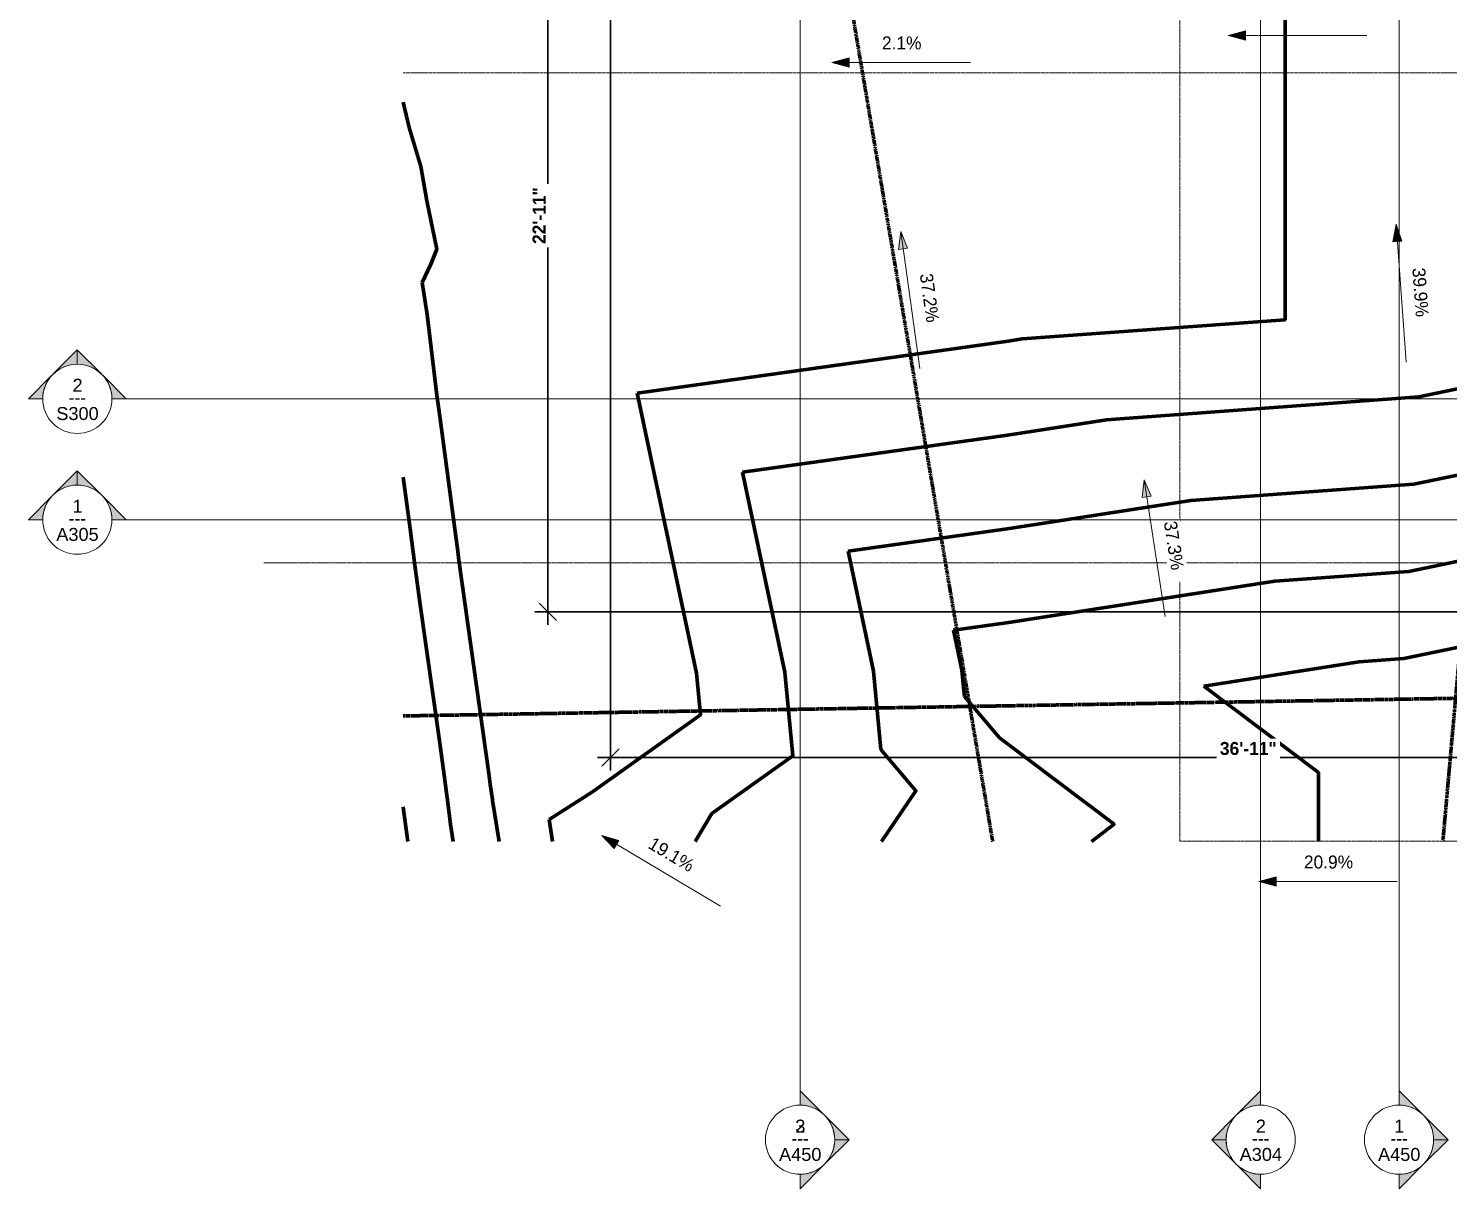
# Model space of a CAD drawing. Header units: inches. Extents: x -3276 to -1807, y 8217 to 9015.
# Drawn here: x -3276.2 to -2783.6, y 8217.5 to 8620 of the extents above; entities that cross this region are included whole.
import ezdxf

# ---------------------------------------------------------------- set-up
doc = ezdxf.new("R2010")
doc.units = ezdxf.units.IN
doc.header["$MEASUREMENT"] = 0
for name, pattern in [('Aligning Line 1_8_', [0.25, 0.125, -0.125]), ('Double Dash 3_8_', [1, 0.375, -0.125, 0.125, -0.125, 0.125, -0.125]), ('Grid Line 1_2_', [0.875, 0.5, -0.125, 0.125, -0.125])]:
    doc.linetypes.add(name, pattern=pattern)
for name, color, linetype, lineweight in [('A-ANNO-DIMS-1', 211, 'Continuous', 30), ('C-PROP-LINE', 91, 'Double Dash 3_8_', 158), ('C-TOPO-MAJR', 7, 'Continuous', 80), ('G-ANNO-DIMS', 111, 'Continuous', 9), ('G-ANNO-SYMB', 111, 'Aligning Line 1_8_', 9), ('G-ANNO-SYMB-1', 111, 'Continuous', 9), ('S-GRID-1', 1, 'Grid Line 1_2_', 9)]:
    doc.layers.add(name, color=color, linetype=linetype, lineweight=lineweight)
doc.styles.add('Arial_2', font='arial.ttf', dxfattribs={"height": 4.5})
doc.styles.add('Century Gothic_1', font='ufonts.com_century-gothic.ttf', dxfattribs={"height": 4.5})
doc.styles.add('Century Gothic_B', font='GOTHICB.TTF', dxfattribs={"height": 4.5})
doc.dimstyles.new('OD__1__Tol__', dxfattribs={"dimscale": 12, "dimtxt": 4.698757, "dimasz": 0.5, "dimexe": 0.375, "dimexo": 0.25, "dimgap": 0.0625, "dimtad": 1, "dimdec": 0, "dimzin": 3, "dimdsep": 46, "dimlunit": 4, "dimtxsty": 'Century Gothic_B', "dimblk1": 'OBLIQUE', "dimblk2": 'OBLIQUE', "dimsah": 1, "dimcen": 0.09, "dimdle": 0.375, "dimazin": 0, "dimtfac": 1, "dimtdec": 4, "dimtix": 1, "dimtmove": 0, "dimatfit": 3, "dimfxl": 1, "dimtvp": 1, "dimtfill": 1, "dimfrac": 2, "dimtolj": 1, "dimtzin": 0, "dimlwd": 30, "dimlwe": 30, "dimarcsym": 2})

# ---------------------------------------------------------------- blocks, each defined once
blk = doc.blocks.new('Family - ___-1399760-FLOOR PLAN - 1ST FLOOR')
at = {"layer": 'C-PROP-LINE'}
blk.add_line((8381.47, 3146.23), (8400.25, 2026.33), dxfattribs=at)
blk = doc.blocks.new('Family - ___-1403739-FLOOR PLAN - 1ST FLOOR')
at = {"layer": 'C-PROP-LINE'}
blk.add_line((8930.35, 2732.95), (8337.93, 2785.6), dxfattribs=at)
blk = doc.blocks.new('Family - ___-1426622-FLOOR PLAN - 1ST FLOOR')
at = {"layer": 'C-PROP-LINE'}
blk.add_line((8337.93, 2941.75), (8930.35, 3042.02), dxfattribs=at)
blk = doc.blocks.new('_Oblique')
at = {"color": 0, "linetype": 'ByBlock', "lineweight": -2}
blk.add_line((-0.5, -0.5), (0.5, 0.5), dxfattribs=at)
blk = doc.blocks.new('DIMBLOCK9-FLOOR PLAN - 1ST FLOOR')
at = {"layer": 'A-ANNO-DIMS-1', "color": 0, "lineweight": 30, "transparency": 16777216}
for p, q in [((-3096.02, 8697.07), (-3096.02, 8413.07)), ((-3077.34, 8692.57), (-3100.52, 8692.57)), ((-2640.34, 8417.57), (-3100.52, 8417.57))]:
    blk.add_line(p, q, dxfattribs=at)
at = {"layer": 'Defpoints', "color": 0, "transparency": 16777216}
for p in [(-3074.34, 8692.57), (-3096.02, 8417.57), (-2637.34, 8417.57)]:
    blk.add_point(p, dxfattribs=at)
at = {"layer": 'A-ANNO-DIMS-1', "color": 0, "lineweight": 30, "transparency": 16777216, "xscale": 5.999999999999999, "yscale": 5.999999999999999, "zscale": 5.999999999999999}
for p, rotation in [((-3096.02, 8692.57), 90), ((-3096.02, 8417.57), 270)]:
    blk.add_blockref('_Oblique', p, dxfattribs=dict(at, rotation=rotation))
at = {"layer": 'A-ANNO-DIMS-1', "color": 0, "transparency": 16777216, "insert": (-3099.08, 8555.07), "char_height": 4.5, "attachment_point": 5, "rotation": 90, "style": 'Century Gothic_B', "bg_fill": 3, "box_fill_scale": 1.25, "bg_fill_color": 256, "bg_fill_true_color": 13158600, "bg_fill_transparency": 0}
blk.add_mtext('\\A1;22\'-11"', dxfattribs=at)
blk = doc.blocks.new('DIMBLOCK10-FLOOR PLAN - 1ST FLOOR')
at = {"layer": 'A-ANNO-DIMS-1', "color": 0, "lineweight": 30, "transparency": 16777216}
for p, q in [((-3074.34, 8689.57), (-3074.34, 8362.54)), ((-2631.84, 8396.07), (-2631.84, 8362.54)), ((-3078.84, 8367.04), (-2627.34, 8367.04))]:
    blk.add_line(p, q, dxfattribs=at)
at = {"layer": 'Defpoints', "color": 0, "transparency": 16777216}
for p in [(-3074.34, 8692.57), (-2631.84, 8399.07), (-2631.84, 8367.04)]:
    blk.add_point(p, dxfattribs=at)
at = {"layer": 'A-ANNO-DIMS-1', "color": 0, "lineweight": 30, "transparency": 16777216, "xscale": 5.999999999999999, "yscale": 5.999999999999999, "zscale": 5.999999999999999, "rotation": 180}
blk.add_blockref('_Oblique', (-3074.34, 8367.04), dxfattribs=at)
at = {"layer": 'A-ANNO-DIMS-1', "color": 0, "lineweight": 30, "transparency": 16777216, "xscale": 5.999999999999999, "yscale": 5.999999999999999, "zscale": 5.999999999999999}
blk.add_blockref('_Oblique', (-2631.84, 8367.04), dxfattribs=at)
at = {"layer": 'A-ANNO-DIMS-1', "color": 0, "transparency": 16777216, "insert": (-2853.09, 8370.15), "char_height": 4.5, "attachment_point": 5, "style": 'Century Gothic_B', "bg_fill": 3, "box_fill_scale": 1.25, "bg_fill_color": 256, "bg_fill_true_color": 13158600, "bg_fill_transparency": 0}
blk.add_mtext('\\A1;36\'-11"', dxfattribs=at)
blk = doc.blocks.new('Section - Section Head - Filled-22785-FLOOR PLAN - 1ST FLOOR')
at = {"layer": 'G-ANNO-SYMB-1'}
h = blk.add_hatch(color=256, dxfattribs=at)
edge = h.paths.add_edge_path(flags=0)
edge.add_line((-0.427, 0.177), (-0.25, 0.354))
edge.add_line((-0.25, 0.354), (-0.25, 0.25))
edge.add_arc((-0.25, 0), 0.25, 90, 135)
h = blk.add_hatch(color=256, dxfattribs=at)
edge = h.paths.add_edge_path(flags=0)
edge.add_arc((-0.25, 0), 0.25, 45, 90)
edge.add_line((-0.25, 0.25), (-0.25, 0.354))
edge.add_line((-0.25, 0.354), (-0.073, 0.177))
h = blk.add_hatch(color=256, dxfattribs=at)
edge = h.paths.add_edge_path(flags=0)
edge.add_arc((-0.25, 0), 0.25, 137.9216, 180)
edge.add_line((-0.5, 0), (-0.604, 0))
edge.add_line((-0.604, 0), (-0.436, 0.168))
h = blk.add_hatch(color=256, dxfattribs=at)
edge = h.paths.add_edge_path(flags=0)
edge.add_line((-0.064, 0.168), (0.104, 0))
edge.add_line((0.104, 0), (0, 0))
edge.add_arc((-0.25, 0), 0.25, 0, 42.0784)
for p, q in [((-0.25, 0.354), (-0.427, 0.177)), ((-0.25, 0.25), (-0.25, 0.354)), ((-0.073, 0.177), (-0.25, 0.354)), ((-0.25, 0.354), (-0.25, 0.25)), ((-0.436, 0.168), (-0.604, 0)), ((0.104, 0), (-0.064, 0.168)), ((-0.604, 0), (-0.5, 0)), ((0, 0), (0.104, 0))]:
    blk.add_line(p, q, dxfattribs=at)
for start, end in [(360, 180), (90, 135), (45, 90), (137.9216, 180), (0, 42.0784), (180, 360)]:
    blk.add_arc((-0.25, 0), 0.25, start, end, dxfattribs=at)

msp = doc.modelspace()

# ---------------------------------------------------------------- hatches: boundary and pattern name
at = {"layer": 'G-ANNO-DIMS'}
for points in [[(-3077.34605, 8339.96611), (-3073.01154, 8335.51677), (-3071.36758, 8338.28013)], [(-3077.34605, 8339.96611), (-3073.01154, 8335.51677), (-3071.36758, 8338.28013)], [(-2849.40855, 8324.04589), (-2843.40855, 8322.43819), (-2843.40855, 8325.65358)], [(-2849.40855, 8324.04589), (-2843.40855, 8322.43819), (-2843.40855, 8325.65358)]]:
    msp.add_hatch(color=256, dxfattribs=at).paths.add_polyline_path(points, flags=0)

# ---------------------------------------------------------------- linework, layer by layer
at = {"layer": 'C-TOPO-MAJR'}
for p, q in [((-3144.15797, 8585.66173), (-3146.22919, 8594.47383)), ((-3143.83962, 8446.42302), (-3146.22919, 8464.34478)), ((-2868.54038, 8391.85041), (-2814.63328, 8400.22501)), ((-2939.38807, 8373.92847), (-2951.53254, 8388.24581)), ((-3112.97411, 8337.92874), (-3115.21916, 8352.10341)), ((-3094.41546, 8337.92874), (-3095.61179, 8345.48213)), ((-3044.88936, 8337.92874), (-3039.12407, 8347.61972)), ((-3128.82969, 8337.92874), (-3129.75607, 8343.77766))]:
    msp.add_line(p, q, dxfattribs=at)
at = {"layer": 'C-TOPO-MAJR', "flags": 128}
for points in [[(-2931.46855, 8512.2644), (-2840.33668, 8518.93271), (-2840.33668, 8539.93271), (-2840.33668, 8579.93271), (-2840.33668, 8600.61645), (-2840.33668, 8644.56938)], [(-3138.01332, 8560.15216), (-3140.06148, 8572.06877), (-3144.1579, 8585.66142)], [(-3139.59598, 8531.84943), (-3136.61677, 8538.18026), (-3134.56857, 8543.39387), (-3138.01328, 8560.15193)], [(-3134.52123, 8492.77235), (-3137.87835, 8520.74836), (-3139.59597, 8531.84932)], [(-3065.09362, 8493.50165), (-2936.36919, 8511.50308), (-2931.46856, 8512.2644)], [(-2902.25972, 8484.25456), (-2793.93317, 8492.18104), (-2759.93644, 8499.22607)], [(-3127.97996, 8443.77561), (-3133.41602, 8484.54606), (-3133.98024, 8488.74559), (-3134.52122, 8492.77229)], [(-3095.61167, 8345.48221), (-3080.59013, 8355.12813), (-3043.12491, 8381.81015), (-3044.51964, 8396.3205), (-3065.09358, 8493.50144)], [(-3028.51027, 8466.06711), (-2936.56425, 8478.92527), (-2902.25973, 8484.25456)], [(-2873.05087, 8456.24471), (-2795.6748, 8461.90648), (-2724.59067, 8476.63701), (-2711.33668, 8476.32222)], [(-3039.12403, 8347.61978), (-3011.02512, 8367.63129), (-3013.81457, 8396.652), (-3028.51022, 8466.06688)], [(-2991.92692, 8438.63256), (-2936.75931, 8446.34746), (-2873.05091, 8456.24471)], [(-2843.84202, 8428.23486), (-2797.41643, 8431.63192), (-2711.33668, 8449.46995)], [(-3140.51788, 8421.69964), (-3142.14491, 8433.80934), (-3143.8396, 8446.42283)], [(-3126.87272, 8435.53451), (-3127.41503, 8439.57081), (-3127.97992, 8443.77531)], [(-2980.49439, 8369.77658), (-2983.1095, 8396.98349), (-2991.92687, 8438.63232)], [(-3115.21919, 8352.10364), (-3115.26229, 8352.44279), (-3115.55524, 8354.62295), (-3115.98455, 8357.818), (-3116.48207, 8361.5207), (-3126.87267, 8435.53416)], [(-2955.34357, 8411.19801), (-2936.95436, 8413.76965), (-2843.84209, 8428.23486)], [(-2814.63317, 8400.22502), (-2799.15805, 8401.35736), (-2689.85982, 8424.00688)], [(-3129.75609, 8343.77779), (-3129.88539, 8344.79525), (-3130.76423, 8351.33572), (-3132.05217, 8360.92087), (-3133.54472, 8372.02898), (-3140.51785, 8421.69938)], [(-2951.53272, 8388.24602), (-2952.40443, 8397.31499), (-2955.34351, 8411.19776)], [(-2828.76396, 8337.92874), (-2828.76396, 8361.82896), (-2868.54028, 8391.85034)], [(-2980.28502, 8337.92874), (-2968.34974, 8355.45903), (-2980.4942, 8369.77636)], [(-2907.47579, 8337.92874), (-2899.61166, 8343.90701), (-2939.38805, 8373.92845)], [(-3146.22919, 8349.95348), (-3145.97322, 8348.04849), (-3144.61343, 8337.92874)]]:
    msp.add_lwpolyline(points, dxfattribs=at)
at = {"layer": 'G-ANNO-DIMS'}
for p, q in [((-3077.34605, 8339.96611), (-3073.01154, 8335.51677)), ((-3071.36758, 8338.28013), (-3077.34605, 8339.96611)), ((-3077.34605, 8339.96611), (-3073.01154, 8335.51677)), ((-3071.36758, 8338.28013), (-3077.34605, 8339.96611)), ((-3073.01154, 8335.51677), (-3071.36758, 8338.28013)), ((-3073.01154, 8335.51677), (-3071.36758, 8338.28013)), ((-2843.40855, 8325.65358), (-2849.40855, 8324.04589)), ((-2843.40855, 8325.65358), (-2849.40855, 8324.04589)), ((-2843.40855, 8322.43819), (-2843.40855, 8325.65358)), ((-2843.40855, 8322.43819), (-2843.40855, 8325.65358)), ((-2849.40855, 8324.04589), (-2843.40855, 8322.43819)), ((-2801.40855, 8324.04589), (-2849.40855, 8324.04589)), ((-2849.40855, 8324.04589), (-2843.40855, 8322.43819)), ((-2801.40855, 8324.04589), (-2849.40855, 8324.04589))]:
    msp.add_line(p, q, dxfattribs=at)
at = {"layer": 'G-ANNO-SYMB'}
for p, q in [((-2876.84459, 8930.34297), (-2876.84459, 8337.97222)), ((-3146.22919, 8604.63253), (-2664.96488, 8604.63253)), ((-2876.84459, 8337.97222), (-1983.82776, 8337.97222))]:
    msp.add_line(p, q, dxfattribs=at)
at = {"layer": 'S-GRID-1'}
msp.add_line((-3194.57025, 8434.56938), (-1935.47917, 8434.56938), dxfattribs=at)

# ---------------------------------------------------------------- block references
at = {"layer": 'C-PROP-LINE', "rotation": 89.9999999999999}
for name in ['Family - ___-1426622-FLOOR PLAN - 1ST FLOOR', 'Family - ___-1403739-FLOOR PLAN - 1ST FLOOR', 'Family - ___-1399760-FLOOR PLAN - 1ST FLOOR']:
    msp.add_blockref(name, (0, 0), dxfattribs=at)
at = {"layer": 'G-ANNO-SYMB-1', "xscale": 47.99999999999997, "yscale": 47.99999999999997, "zscale": 47.99999999999997}
for p in [(-3247.23179, 8491.50639), (-3247.23179, 8449.56938)]:
    msp.add_blockref('Section - Section Head - Filled-22785-FLOOR PLAN - 1ST FLOOR', p, dxfattribs=at)
at = {"layer": 'G-ANNO-SYMB-1', "extrusion": (0, 0, -1), "xscale": 47.99999999999997, "yscale": 47.99999999999997, "zscale": 47.99999999999997, "rotation": 90.00000000000064}
for p in [(3008.54874, 8246.43536), (3008.54874, 8246.43536), (2800.79874, 8246.43536)]:
    msp.add_blockref('Section - Section Head - Filled-22785-FLOOR PLAN - 1ST FLOOR', p, dxfattribs=at)
at = {"layer": 'G-ANNO-SYMB-1', "xscale": 47.99999999999997, "yscale": 47.99999999999997, "zscale": 47.99999999999997, "rotation": 89.99999999999937}
msp.add_blockref('Section - Section Head - Filled-22785-FLOOR PLAN - 1ST FLOOR', (-2848.79874, 8246.43536), dxfattribs=at)

# ---------------------------------------------------------------- texts
at = {"layer": 'G-ANNO-DIMS', "insert": (-2833.79553, 8333.03756), "char_height": 4.5, "width": 20.1287544, "attachment_point": 1, "line_spacing_factor": 0.984502, "style": 'Century Gothic_1', "bg_fill": 3, "box_fill_scale": 1.25, "bg_fill_color": 256, "bg_fill_true_color": 13158600, "bg_fill_transparency": 0}
msp.add_mtext('20.9%', dxfattribs=at)
at = {"layer": 'G-ANNO-SYMB-1', "char_height": 4.5, "attachment_point": 1}
for s, insert, width, style in [('2', (-3260.89228, 8498.4607), 4.242, 'Arial_2'), ('S300', (-3266.51433, 8488.64258), 17.877, 'Arial_2'), ('---', (-3262.21794, 8494.20736), 7.7265, 'Century Gothic_1'), ('1', (-3260.89228, 8456.5237), 4.242, 'Arial_2'), ('---', (-3262.21794, 8452.27035), 7.7265, 'Century Gothic_1'), ('A305', (-3266.51433, 8446.70558), 17.877, 'Arial_2'), ('3', (-3010.20923, 8241.38968), 4.242, 'Arial_2'), ('2', (-3010.20923, 8241.38968), 4.242, 'Arial_2'), ('2', (-2850.45923, 8241.38968), 4.242, 'Arial_2'), ('1', (-2802.45923, 8241.38968), 4.242, 'Arial_2'), ('A450', (-3015.83127, 8231.57156), 17.877, 'Arial_2'), ('A450', (-3015.83127, 8231.57156), 17.877, 'Arial_2'), ('---', (-3011.53488, 8237.13633), 7.7265, 'Century Gothic_1'), ('---', (-3011.53488, 8237.13633), 7.7265, 'Century Gothic_1'), ('A304', (-2856.08127, 8231.57156), 17.877, 'Arial_2'), ('---', (-2851.78488, 8237.13633), 7.7265, 'Century Gothic_1'), ('A450', (-2808.08127, 8231.57156), 17.877, 'Arial_2'), ('---', (-2803.78488, 8237.13633), 7.7265, 'Century Gothic_1')]:
    msp.add_mtext(s, dxfattribs=dict(at, insert=insert, width=width, style=style))

# ---------------------------------------------------------------- next in the draw order: texts
at = {"layer": 'G-ANNO-DIMS', "insert": (-3059.33074, 8339.71111), "char_height": 4.5, "width": 20.1287544, "attachment_point": 1, "rotation": 329.2510299, "line_spacing_factor": 0.984502, "style": 'Century Gothic_1', "bg_fill": 3, "box_fill_scale": 1.25, "bg_fill_color": 256, "bg_fill_true_color": 13158600, "bg_fill_transparency": 0}
msp.add_mtext('19.1%', dxfattribs=at)
at = {"layer": 'G-ANNO-DIMS', "insert": (-2833.79553, 8333.03756), "char_height": 4.5, "width": 20.1287544, "attachment_point": 1, "line_spacing_factor": 0.984502, "style": 'Century Gothic_1', "bg_fill": 3, "box_fill_scale": 1.25, "bg_fill_color": 256, "bg_fill_true_color": 13158600, "bg_fill_transparency": 0}
msp.add_mtext('20.9%', dxfattribs=at)

# ---------------------------------------------------------------- next in the draw order: dimensions: what is measured, and where the dimension line sits
at = {"layer": 'A-ANNO-DIMS-1'}
dim = msp.add_linear_dim(base=(-3096.01871, 8417.56938), p1=(-3074.33668, 8692.56938), p2=(-2637.33668, 8417.56938), angle=90, dimstyle='OD__1__Tol__', override={"dimpost": '<>', "dimfxl": 516.327416}, dxfattribs=at)
dim.commit()
dim.dimension.update_dxf_attribs({"geometry": 'DIMBLOCK9-FLOOR PLAN - 1ST FLOOR', "text_midpoint": (-3099.0753, 8555.06938)})

# ---------------------------------------------------------------- next in the draw order: linework, layer by layer
at = {"layer": 'G-ANNO-DIMS'}
msp.add_line((-3036.0941, 8315.42479), (-3077.34605, 8339.96611), dxfattribs=at)

# ---------------------------------------------------------------- next in the draw order: dimensions: what is measured, and where the dimension line sits
at = {"layer": 'A-ANNO-DIMS-1'}
dim = msp.add_linear_dim(base=(-2631.8366838477, 8367.0350141147), p1=(-3074.3366838477, 8692.5693815054), p2=(-2631.8366838477, 8399.0693815054), dimstyle='OD__1__Tol__', override={"dimpost": '<>', "dimfxl": 530.98823}, dxfattribs=at)
dim.commit()
dim.dimension.update_dxf_attribs({"geometry": 'DIMBLOCK10-FLOOR PLAN - 1ST FLOOR', "text_midpoint": (-2853.0866838477, 8370.1482024395)})

# ---------------------------------------------------------------- next in the draw order: hatches: boundary and pattern name
at = {"layer": 'G-ANNO-DIMS'}
for points in [[(-2860.01792, 8617.54713), (-2854.01792, 8615.93944), (-2854.01792, 8619.15483)], [(-2860.01792, 8617.54713), (-2854.01792, 8615.93944), (-2854.01792, 8619.15483)], [(-2997.48624, 8608.23653), (-2991.48624, 8606.62883), (-2991.48624, 8609.84423)], [(-2997.48624, 8608.23653), (-2991.48624, 8606.62883), (-2991.48624, 8609.84423)], [(-2801.82875, 8552.04886), (-2802.9943, 8545.94753), (-2799.78748, 8546.18218)], [(-2801.82875, 8552.04886), (-2802.9943, 8545.94753), (-2799.78748, 8546.18218)], [(-2973.65994, 8549.52353), (-2974.42116, 8543.35869), (-2971.23675, 8543.80402)], [(-2973.65994, 8549.52353), (-2974.42116, 8543.35869), (-2971.23675, 8543.80402)], [(-2889.2407, 8463.43536), (-2889.90827, 8457.25968), (-2886.73099, 8457.75328)], [(-2889.2407, 8463.43536), (-2889.90827, 8457.25968), (-2886.73099, 8457.75328)]]:
    msp.add_hatch(color=256, dxfattribs=at).paths.add_polyline_path(points, flags=0)

# ---------------------------------------------------------------- next in the draw order: linework, layer by layer
for p, q in [((-2854.01792, 8619.15483), (-2860.01792, 8617.54713)), ((-2854.01792, 8619.15483), (-2860.01792, 8617.54713)), ((-2860.01792, 8617.54713), (-2854.01792, 8615.93944)), ((-2812.01792, 8617.54713), (-2860.01792, 8617.54713)), ((-2860.01792, 8617.54713), (-2854.01792, 8615.93944)), ((-2812.01792, 8617.54713), (-2860.01792, 8617.54713)), ((-2854.01792, 8615.93944), (-2854.01792, 8619.15483)), ((-2854.01792, 8615.93944), (-2854.01792, 8619.15483)), ((-2991.48624, 8609.84423), (-2997.48624, 8608.23653)), ((-2991.48624, 8609.84423), (-2997.48624, 8608.23653)), ((-2997.48624, 8608.23653), (-2991.48624, 8606.62883)), ((-2949.48624, 8608.23653), (-2997.48624, 8608.23653)), ((-2997.48624, 8608.23653), (-2991.48624, 8606.62883)), ((-2949.48624, 8608.23653), (-2997.48624, 8608.23653)), ((-2991.48624, 8606.62883), (-2991.48624, 8609.84423)), ((-2991.48624, 8606.62883), (-2991.48624, 8609.84423)), ((-2801.82875, 8552.04886), (-2802.9943, 8545.94753)), ((-2801.82875, 8552.04886), (-2802.9943, 8545.94753)), ((-2799.78748, 8546.18218), (-2801.82875, 8552.04886)), ((-2799.78748, 8546.18218), (-2801.82875, 8552.04886)), ((-2973.65994, 8549.52353), (-2974.42116, 8543.35869)), ((-2973.65994, 8549.52353), (-2974.42116, 8543.35869)), ((-2971.23675, 8543.80402), (-2973.65994, 8549.52353)), ((-2971.23675, 8543.80402), (-2973.65994, 8549.52353)), ((-2974.42116, 8543.35869), (-2971.23675, 8543.80402)), ((-2974.42116, 8543.35869), (-2971.23675, 8543.80402)), ((-2802.9943, 8545.94753), (-2799.78748, 8546.18218)), ((-2802.9943, 8545.94753), (-2799.78748, 8546.18218)), ((-2889.2407, 8463.43536), (-2889.90827, 8457.25968)), ((-2889.2407, 8463.43536), (-2889.90827, 8457.25968)), ((-2886.73099, 8457.75328), (-2889.2407, 8463.43536)), ((-2886.73099, 8457.75328), (-2889.2407, 8463.43536)), ((-2889.90827, 8457.25968), (-2886.73099, 8457.75328)), ((-2889.90827, 8457.25968), (-2886.73099, 8457.75328))]:
    msp.add_line(p, q, dxfattribs=at)
at = {"layer": 'G-ANNO-SYMB-1'}
for p, q in [((-3008.54874, 8986.27216), (-3008.54874, 8246.43536)), ((-3008.54874, 8986.27216), (-3008.54874, 8246.43536)), ((-2848.79874, 8986.27216), (-2848.79874, 8246.43536)), ((-2800.79874, 8744.34437), (-2800.79874, 8246.43536)), ((-3247.23179, 8491.50639), (-1839.39863, 8491.50639))]:
    msp.add_line(p, q, dxfattribs=at)

# ---------------------------------------------------------------- next in the draw order: texts
at = {"layer": 'G-ANNO-DIMS', "insert": (-2980.15824, 8617.2282), "char_height": 4.5, "width": 16.0127906, "attachment_point": 1, "line_spacing_factor": 0.984502, "style": 'Century Gothic_1', "bg_fill": 3, "box_fill_scale": 1.25, "bg_fill_color": 256, "bg_fill_true_color": 13158600, "bg_fill_transparency": 0}
msp.add_mtext('2.1%', dxfattribs=at)
at = {"layer": 'G-ANNO-DIMS', "char_height": 4.5, "width": 20.1287544, "attachment_point": 1, "line_spacing_factor": 0.984502, "style": 'Century Gothic_1', "bg_fill": 3, "box_fill_scale": 1.25, "bg_fill_color": 256, "bg_fill_true_color": 13158600, "bg_fill_transparency": 0}
for s, insert, rotation in [('37.2%', (-2962.59257, 8535.3063), 277.9608818), ('39.9%', (-2791.72167, 8537.13366), 274.184993), ('37.3%', (-2877.95884, 8449.38772), 278.8304485), ('19.1%', (-3059.33074, 8339.71111), 329.2510299)]:
    msp.add_mtext(s, dxfattribs=dict(at, insert=insert, rotation=rotation))

# ---------------------------------------------------------------- next in the draw order: linework, layer by layer
at = {"layer": 'G-ANNO-DIMS'}
for p, q in [((-2798.32586, 8504.17685), (-2801.82875, 8552.04886)), ((-2967.01208, 8501.98612), (-2973.65994, 8549.52353)), ((-2881.87217, 8416.00431), (-2889.2407, 8463.43536)), ((-3036.0941, 8315.42479), (-3077.34605, 8339.96611))]:
    msp.add_line(p, q, dxfattribs=at)

# ---------------------------------------------------------------- next in the draw order: texts
at = {"layer": 'G-ANNO-DIMS', "insert": (-2980.15824, 8617.2282), "char_height": 4.5, "width": 16.0127906, "attachment_point": 1, "line_spacing_factor": 0.984502, "style": 'Century Gothic_1', "bg_fill": 3, "box_fill_scale": 1.25, "bg_fill_color": 256, "bg_fill_true_color": 13158600, "bg_fill_transparency": 0}
msp.add_mtext('2.1%', dxfattribs=at)

# ---------------------------------------------------------------- next in the draw order: texts
at = {"layer": 'G-ANNO-DIMS', "char_height": 4.5, "width": 20.1287544, "attachment_point": 1, "line_spacing_factor": 0.984502, "style": 'Century Gothic_1', "bg_fill": 3, "box_fill_scale": 1.25, "bg_fill_color": 256, "bg_fill_true_color": 13158600, "bg_fill_transparency": 0}
for s, insert, rotation in [('37.2%', (-2962.59257, 8535.3063), 277.9608818), ('39.9%', (-2791.72167, 8537.13366), 274.184993), ('37.3%', (-2877.95884, 8449.38772), 278.8304485)]:
    msp.add_mtext(s, dxfattribs=dict(at, insert=insert, rotation=rotation))

# ---------------------------------------------------------------- next in the draw order: linework, layer by layer
at = {"layer": 'G-ANNO-DIMS'}
for p, q in [((-2798.32586, 8504.17685), (-2801.82875, 8552.04886)), ((-2967.01208, 8501.98612), (-2973.65994, 8549.52353)), ((-2881.87217, 8416.00431), (-2889.2407, 8463.43536))]:
    msp.add_line(p, q, dxfattribs=at)
at = {"layer": 'G-ANNO-SYMB-1'}
msp.add_line((-3247.23179, 8449.56938), (-1835.887, 8449.56938), dxfattribs=at)

doc.saveas('drawing.dxf')
